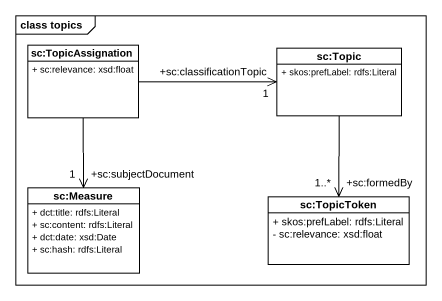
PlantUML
@startuml
mainframe class topics
hide circle
hide empty members
skinparam classAttributeIconSize 0
class "sc:TopicAssignation" as sc_TopicAssignation {
  + sc:relevance: xsd:float
}
class "sc:Topic" as sc_Topic {
  + skos:prefLabel: rdfs:Literal
}
class "sc:Measure" as sc_Measure {
  + dct:title: rdfs:Literal
  + sc:content: rdfs:Literal
  + dct:date: xsd:Date
  + sc:hash: rdfs:Literal
}
class "sc:TopicToken" as sc_TopicToken {
  + skos:prefLabel: rdfs:Literal
  - sc:relevance: xsd:float
}
sc_TopicAssignation -right-> "+sc:classificationTopic\n1" sc_Topic
sc_TopicAssignation --> "+sc:subjectDocument\n1" sc_Measure
sc_Topic --> "+sc:formedBy\n1..*" sc_TopicToken
@enduml
